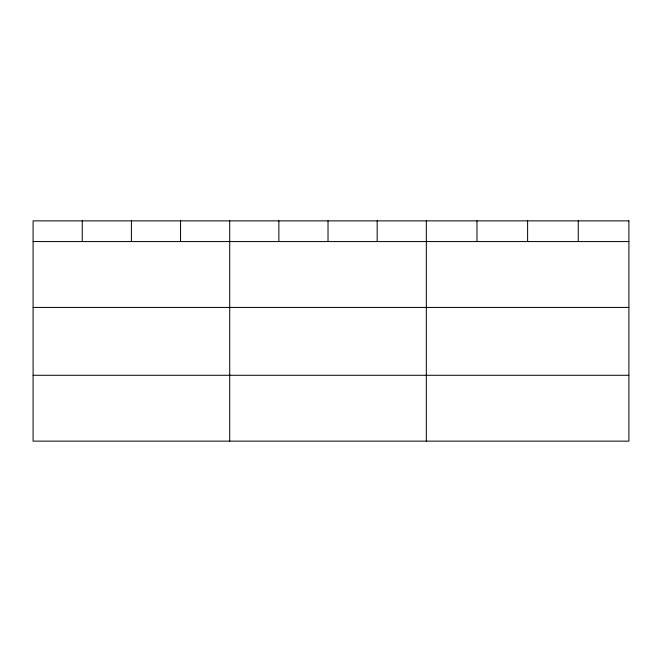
<?xml version="1.0" encoding="UTF-8"?>
<svg xmlns="http://www.w3.org/2000/svg" width="662" height="662" viewBox="0 0 662 662"><rect width="100%" height="100%" fill="white"/><g stroke="black" fill="none" stroke-linecap="round" stroke-linejoin="round"><path stroke-width="0.99" d="M33.1 241.572L628.9 241.572M33.1 307.433L628.9 307.433M33.1 375.28L628.9 375.28M578.257 220.868L578.257 241.572M527.614 220.868L527.614 241.572M476.971 220.868L476.971 241.572M426.328 220.868L426.328 441.132M377.175 220.868L377.175 241.572M328.021 220.868L328.021 241.572M278.868 220.868L278.868 241.572M229.714 220.868L229.714 441.132M180.56 220.868L180.56 241.572M131.407 220.868L131.407 241.572M82.254 220.868L82.254 241.572M628.9 220.868L33.1 220.868L33.1 441.132L628.9 441.132L628.9 220.868"/></g></svg>
